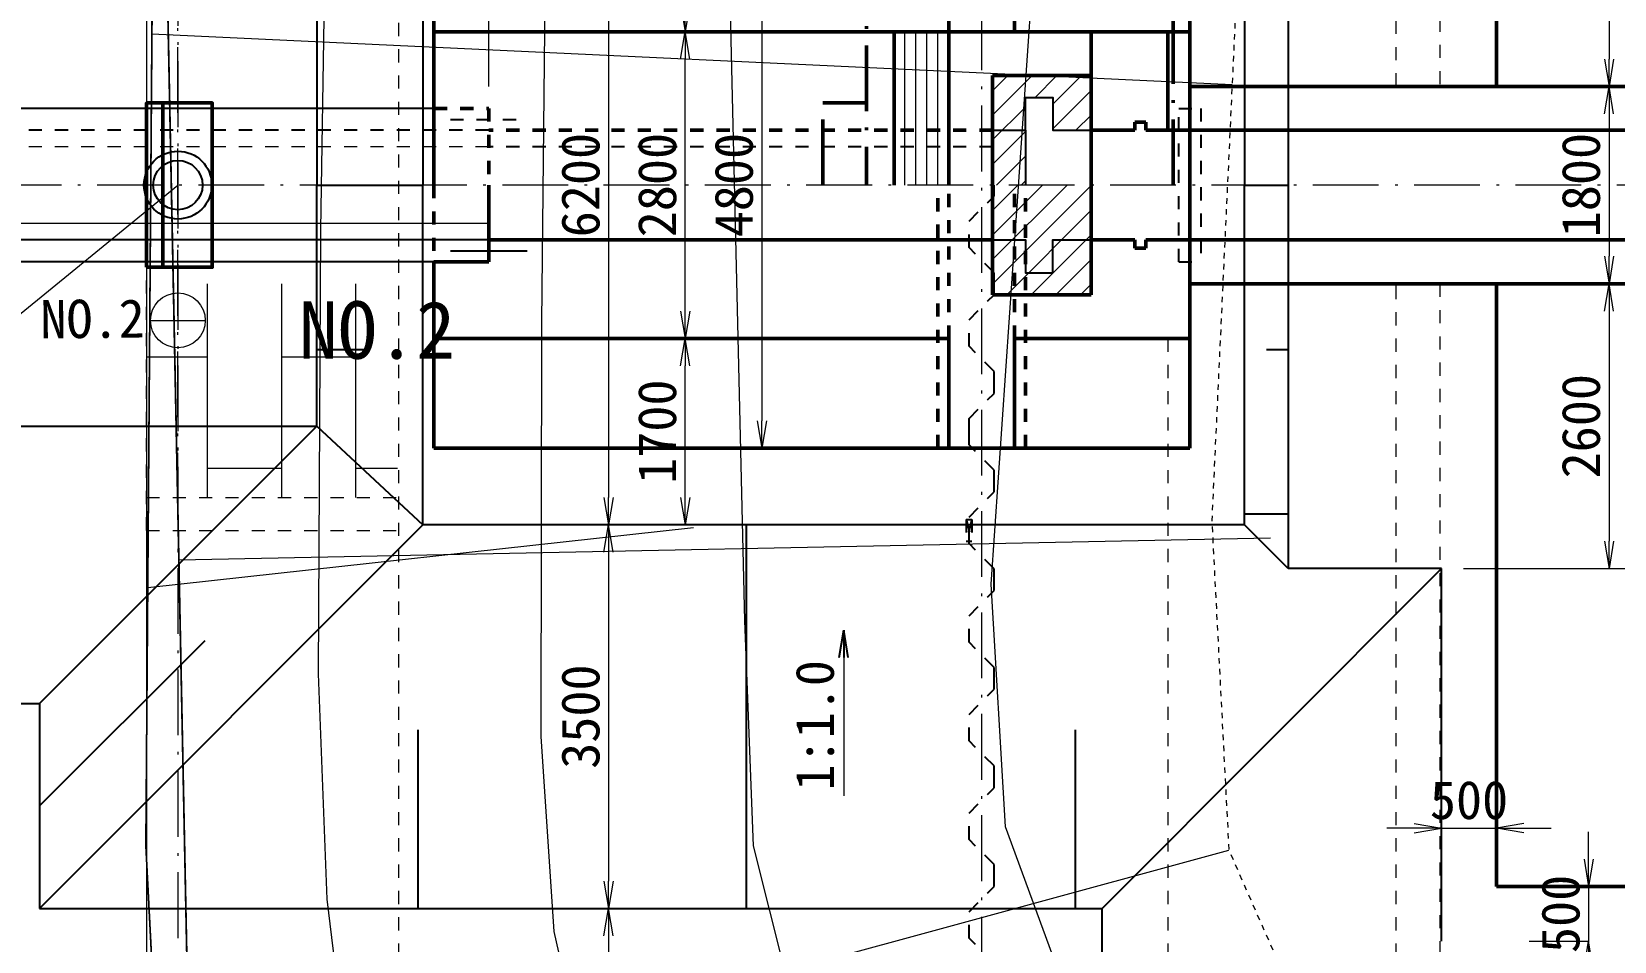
# Model space of a CAD drawing. Header units: millimetres. Extents: x 604133 to 1296463, y 247237 to 595748.
# Drawn here: x 1146418 to 1160868, y 400213 to 408513 of the extents above; entities that cross this region are included whole.
import ezdxf
from ezdxf.enums import TextEntityAlignment as Align

# ---------------------------------------------------------------- set-up
doc = ezdxf.new("R2010")
doc.units = ezdxf.units.MM
doc.header["$LTSCALE"] = 100
doc.header["$PDSIZE"] = 300
for name, pattern in [('561019', [1, 0.5, -0.5]), ('SXF_一点短鎖線', [9.25, 6, -1.5, 0.25, -1.5]), ('SXF_跳び破線', [12, 6, -6]), ('一点短鎖線', [9.25, 6, -1.5, 0.25, -1.5])]:
    doc.linetypes.add(name, pattern=pattern)
doc.layers.get('Defpoints').update_dxf_attribs({"color": 153})
for name, color, linetype, lineweight in [('D-BGD', 7, 'Continuous', 13), ('D-BMK', 2, 'SXF_一点短鎖線', 13), ('D-BMK-HTXT', 7, 'Continuous', 13), ('D-BYP-STR1', 2, 'Continuous', 13), ('D-BYP-STR3', 2, 'Continuous', 13), ('D-BYP-STR4', 6, 'Continuous', 25), ('D-BYP-STR8', 150, 'Continuous', 25), ('D-BYP-TXT', 7, 'Continuous', 13), ('D-STR', 1, 'Continuous', 50), ('D-STR-DIM', 7, 'Continuous', 13), ('D-STR-HTXT', 7, 'Continuous', 13), ('D-STR-STR7', 4, 'Continuous', 25), ('D-STR-STR8', 6, 'Continuous', 25), ('D-STR-TXT', 7, 'Continuous', 13)]:
    doc.layers.add(name, color=color, linetype=linetype, lineweight=lineweight)
doc.styles.add('MS ゴシック', font='MS Gothic.ttf')
doc.styles.add('YOKO_GOTHIC', font='MS Gothic.ttf')
doc.styles.add('ＭＳ ゴシック', font='MS Gothic.ttf')
doc.dimstyles.new('DIM-100-F', dxfattribs={"dimscale": 100, "dimtxt": 3.5, "dimasz": 2.5, "dimexe": 0, "dimexo": 2, "dimgap": 0.8, "dimtad": 1, "dimdec": 0, "dimzin": 0, "dimdsep": 46, "dimtxsty": 'MS ゴシック', "dimblk": 'OPEN', "dimcen": 0.1, "dimclrd": 256, "dimclre": 256, "dimclrt": 256, "dimaunit": 1, "dimadec": 4, "dimazin": 0, "dimtfac": 1, "dimtdec": 0, "dimtmove": 2, "dimatfit": 3, "dimldrblk": 'OPEN', "dimfxl": 1, "dimtolj": 1, "dimtzin": 0, "dimlwd": -1, "dimlwe": -1, "dimarcsym": 2})

# ---------------------------------------------------------------- blocks, each defined once
blk = doc.blocks.new('21311212131313131')
at = {"layer": 'D-BGD', "linetype": 'Continuous'}
for p, q in [((2631301.8617, -1226821.8142), (2630894.0811, -1216862.6524)), ((2636606.854, -1226875.2248), (2633752.1022, -1217183.4579)), ((2626511.0967, -1227168.1898), (2626765.7641, -1217299.0659)), ((2631562.3852, -1227101.3091), (2630908.9543, -1222131.4846))]:
    blk.add_line(p, q, dxfattribs=at)
at = {"layer": 'D-BGD', "linetype": '561019', "flags": 128}
blk.add_lwpolyline([(2494508.8492, -1220362.731), (2502568.1938, -1220258.7543), (2502893.2618, -1220254.3025), (2505968.9706, -1220281.5844), (2533646.6748, -1220529.6704), (2555247.3327, -1219423.2209), (2574682.3776, -1218318.0141), (2575877.9982, -1218262.2975), (2607350.0318, -1216798.0533), (2630746.0107, -1217401.774), (2633752.1022, -1217183.4579), (2635812.956, -1216221.9558), (2646480.1569, -1210237.1016), (2669388.8157, -1210323.2366), (2671678.4637, -1210836.7904), (2674039.248, -1211855.5625), (2682867.6468, -1216539.2122), (2684403.4154, -1216795.1095), (2694508.8492, -1216382.4207)], dxfattribs=at)
at = {"layer": 'D-BGD', "linetype": 'Continuous', "flags": 128}
for points, elevation in [([(2647935.6245, -1211651.7796), (2646422.6477, -1212201.8261), (2639896.5704, -1215778.3885), (2636062.4205, -1218115.3211), (2634983.1068, -1218677.0433), (2633582.0225, -1219226.7818), (2631370.8878, -1219404.8909), (2624463.6251, -1219073.3538), (2618943.2065, -1219103.1535), (2615445.7887, -1219127.7418), (2603273.5427, -1219213.2275), (2599545.5534, -1219240.4168), (2596797.3862, -1219574.8494), (2588989.4326, -1220163.8881), (2580161.2271, -1220894.3864), (2567766.4064, -1222017.4454), (2557719.2279, -1222469.3855), (2541685.6935, -1223169.1697), (2521731.871, -1223556.0237), (2501613.974, -1223830.2565), (2494508.8492, -1224239.0872)], 363999.9803), ([(2648912.0097, -1214262.2991), (2646642.0878, -1214733.1368), (2644069.2242, -1216032.2464), (2636391.0573, -1220634.5878), (2635437.5482, -1221074.7938), (2633801.2626, -1221523.1352), (2631751.5891, -1221643.7093), (2624774.7082, -1221955.8035), (2615167.0334, -1221625.73), (2602103.3073, -1222192.2188), (2591938.0111, -1223376.3837), (2581457.7463, -1223909.3069), (2568931.1809, -1224340.0631), (2548618.9487, -1225242.0942), (2539735.9525, -1225425.0206), (2522610.0062, -1225908.6907), (2499690.3873, -1225996.6817), (2494508.8492, -1226109.1599)], 364999.9803), ([(2494508.8492, -1227699.175), (2512615.0099, -1227518.9752), (2529899.8451, -1227251.1112), (2545192.0398, -1226810.1323), (2590018.9231, -1225157.6586), (2593466.7902, -1225021.5815), (2594916.1597, -1224941.7511), (2597675.9605, -1224619.3873), (2601856.0888, -1224263.9964), (2607977.5078, -1223946.446), (2615644.4648, -1223706.5949), (2629067.253, -1223556.6974), (2632844.792, -1223484.8112), (2634623.6468, -1223329.9846), (2635580.4417, -1223089.9441), (2637728.4484, -1222179.5729), (2641510.7003, -1220118.6196), (2642214.0332, -1219714.7438), (2646999.0761, -1217344.3068)], 365999.9802), ([(2494508.8492, -1229087.89), (2499459.5651, -1228986.0459), (2507043.8392, -1228851.4161), (2512629.4108, -1228802.5618), (2536399.5492, -1228768.623), (2540180.1999, -1228697.3001), (2545956.1208, -1228488.1611), (2609704.4053, -1225883.6475), (2613975.3817, -1225720.4951), (2616249.2245, -1225661.0775), (2628263.3448, -1225591.6313), (2632317.4839, -1225530.9416), (2634371.7096, -1225408.2994), (2635231.9984, -1225284.1535), (2637359.5758, -1224633.9277), (2639911.355, -1223240.0529), (2642700.7661, -1221557.8726), (2645535.3296, -1220045.1952), (2648539.8083, -1218896.8649)], 366999.9802)]:
    blk.add_lwpolyline(points, dxfattribs=dict(at, elevation=elevation))
for points in [[(2646882.9721, -1221723.4766), (2641907.2356, -1224479.7372), (2640534.4395, -1225267.2693), (2639095.3444, -1226092.6092), (2637865.9019, -1226659.9283), (2636920.2729, -1226852.4996), (2633919.1306, -1227070.105), (2614895.3663, -1227321.9859), (2598798.9372, -1227763.8917), (2577698.008, -1228369.8252), (2558266.0011, -1228948.8574), (2543549.0324, -1229517.7702), (2510807.5416, -1229739.8477), (2494508.8492, -1230076.7386)], [(2633919.1306, -1227070.105), (2636920.2729, -1226852.4996), (2637865.9019, -1226659.9283), (2639095.3444, -1226092.6092), (2640534.4395, -1225267.2693), (2641907.2356, -1224479.7372), (2646882.9721, -1221723.4766), (2649373.4809, -1220785.1365), (2650264.0026, -1220618.2593), (2651396.9093, -1220552.1516), (2656686.9467, -1220243.4675), (2662058.7268, -1219974.9723), (2666873.7425, -1220032.1247), (2667643.1984, -1220123.8825), (2668527.3973, -1220439.2002), (2673112.2911, -1222818.0376), (2677261.601, -1225188.7079), (2678491.7102, -1225805.1137), (2679051.1147, -1225841.1634), (2680590.0773, -1225939.2039)], [(2543549.0324, -1229517.7702), (2558266.0011, -1228948.8574), (2577698.008, -1228369.8252), (2598798.9372, -1227763.8917), (2614895.3663, -1227321.9859), (2633919.1306, -1227070.105)]]:
    blk.add_lwpolyline(points, dxfattribs=at)
at = {"layer": 'D-BGD', "linetype": 'Continuous'}
for points in [[(2658108.5483, -1220212.278, 368399.9801), (2649810.6115, -1220355.2356, 368349.9801), (2649396.2976, -1220424.8347, 368369.9801), (2649116.0549, -1220499.4271, 368379.9801), (2648653.7219, -1220656.7426, 368419.9801), (2639079.8998, -1225858.4267, 368259.9801), (2638011.3675, -1226310.9072, 368279.9801), (2636864.0818, -1226594.8709, 368299.9801), (2622041.867, -1227201.9312, 368509.9801), (2603420.9703, -1227667.5166, 368489.9801), (2583046.0721, -1228005.1242, 368469.9801), (2559313.1878, -1228624.9163, 368279.9801), (2520094.582, -1229522.7416, 368369.9801), (2506538.0364, -1229671.2376, 368369.9801), (2494508.8492, -1229953.4497, 368366.4635)], [(2559313.1878, -1228624.9163, 368279.9801), (2583046.0721, -1228005.1242, 368469.9801), (2603420.9703, -1227667.5166, 368489.9801), (2622041.867, -1227201.9312, 368509.9801), (2636864.0818, -1226594.8709, 368299.9801)]]:
    blk.add_polyline3d(points, dxfattribs=at)
at = {"layer": 'D-BMK', "linetype": 'SXF_一点短鎖線', "flags": 128}
blk.add_lwpolyline([(2494508.8492, -1229680.1181), (2694508.8492, -1225515.3877)], dxfattribs=at)
at = {"layer": 'D-BMK-HTXT', "color": 7, "linetype": 'Continuous', "lineweight": 13}
blk.add_line((2629123.6408, -1227127.0007, 65818.5963), (2629113.2312, -1226627.1091, -65818.5963), dxfattribs=at)
blk.add_circle((2629118.436, -1226877.0549, 0), 250, dxfattribs=at)
at = {"layer": 'Defpoints', "color": 7, "style": 'ＭＳ ゴシック'}
blk.add_text('NO.2', height=525, rotation=91.19293497, dxfattribs=at).set_placement((2629446.2723, -1225766.245, -329092.9815))
blk = doc.blocks.new('_Open')
at = {"color": 0, "linetype": 'ByBlock', "lineweight": -2}
for p, q in [((-1, 0.167), (0, 0)), ((-1, -0.167), (0, 0)), ((0, 0), (-1, 0))]:
    blk.add_line(p, q, dxfattribs=at)
blk = doc.blocks.new('*D194')
at = {"layer": 'D-STR-DIM', "ltscale": 1500, "transparency": 16777216}
for p, q in [((1138491, 402383), (1137428, 402383)), ((1137428, 402133), (1137428, 400763)), ((1146291, 400513), (1137428, 400513))]:
    blk.add_line(p, q, dxfattribs=at)
at = {"layer": 'Defpoints', "color": 0, "ltscale": 1500, "transparency": 16777216}
for p in [(1138691, 402383), (1137428, 400513), (1146491, 400513)]:
    blk.add_point(p, dxfattribs=at)
at = {"layer": 'D-STR-DIM', "ltscale": 1500, "transparency": 16777216, "xscale": 250, "yscale": 250, "zscale": 250}
for p, rotation in [((1137428, 402383), 90), ((1137428, 400513), 270)]:
    blk.add_blockref('_Open', p, dxfattribs=dict(at, rotation=rotation))
at = {"layer": 'D-STR-DIM', "ltscale": 1500, "transparency": 16777216, "insert": (1137173, 401448), "char_height": 350, "attachment_point": 5, "rotation": 90, "style": 'MS ゴシック'}
blk.add_mtext('\\A1;1870', dxfattribs=at)
blk = doc.blocks.new('*D195')
at = {"layer": 'D-STR-DIM', "ltscale": 1500, "transparency": 16777216}
for p, q in [((1146291, 400513), (1137428, 400513)), ((1137428, 400263), (1137428, 395763)), ((1138583, 395513), (1137428, 395513))]:
    blk.add_line(p, q, dxfattribs=at)
at = {"layer": 'Defpoints', "color": 0, "ltscale": 1500, "transparency": 16777216}
for p in [(1146491, 400513), (1137428, 395513), (1138783, 395513)]:
    blk.add_point(p, dxfattribs=at)
at = {"layer": 'D-STR-DIM', "ltscale": 1500, "transparency": 16777216, "xscale": 250, "yscale": 250, "zscale": 250}
for p, rotation in [((1137428, 400513), 90), ((1137428, 395513), 270)]:
    blk.add_blockref('_Open', p, dxfattribs=dict(at, rotation=rotation))
at = {"layer": 'D-STR-DIM', "ltscale": 1500, "transparency": 16777216, "insert": (1137173, 398013), "char_height": 350, "attachment_point": 5, "rotation": 90, "style": 'MS ゴシック'}
blk.add_mtext('\\A1;5000', dxfattribs=at)
blk = doc.blocks.new('*D180')
at = {"layer": 'D-STR-DIM', "transparency": 16777216}
for p, q in [((1153617, 410213), (1151685, 410213)), ((1151685, 409963), (1151685, 404263)), ((1153617, 404013), (1151685, 404013))]:
    blk.add_line(p, q, dxfattribs=at)
at = {"layer": 'Defpoints', "color": 0, "transparency": 16777216}
for p in [(1153817, 410213, 354000), (1151685, 404013), (1153817, 404013, 354000)]:
    blk.add_point(p, dxfattribs=at)
at = {"layer": 'D-STR-DIM', "transparency": 16777216, "xscale": 250, "yscale": 250, "zscale": 250}
for p, rotation in [((1151685, 410213), 90), ((1151685, 404013), 270)]:
    blk.add_blockref('_Open', p, dxfattribs=dict(at, rotation=rotation))
at = {"layer": 'D-STR-DIM', "transparency": 16777216, "insert": (1151430, 407113), "char_height": 350, "attachment_point": 5, "rotation": 90, "style": 'MS ゴシック'}
blk.add_mtext('\\A1;6200', dxfattribs=at)
blk = doc.blocks.new('*D181')
at = {"layer": 'D-STR-DIM', "transparency": 16777216}
for p, q in [((1153617, 404013), (1151685, 404013)), ((1151685, 403763), (1151685, 400763)), ((1153617, 400513), (1151685, 400513))]:
    blk.add_line(p, q, dxfattribs=at)
at = {"layer": 'Defpoints', "color": 0, "transparency": 16777216}
for p in [(1153817, 404013, 354000), (1151685, 400513), (1153817, 400513, 354000)]:
    blk.add_point(p, dxfattribs=at)
at = {"layer": 'D-STR-DIM', "transparency": 16777216, "xscale": 250, "yscale": 250, "zscale": 250}
for p, rotation in [((1151685, 404013), 90), ((1151685, 400513), 270)]:
    blk.add_blockref('_Open', p, dxfattribs=dict(at, rotation=rotation))
at = {"layer": 'D-STR-DIM', "transparency": 16777216, "insert": (1151430, 402263), "char_height": 350, "attachment_point": 5, "rotation": 90, "style": 'MS ゴシック'}
blk.add_mtext('\\A1;3500', dxfattribs=at)
blk = doc.blocks.new('*D182')
at = {"layer": 'D-STR-DIM', "transparency": 16777216}
for p, q in [((1153617, 400513), (1151685, 400513)), ((1151685, 400263), (1151685, 395763)), ((1148734, 395513), (1151685, 395513))]:
    blk.add_line(p, q, dxfattribs=at)
at = {"layer": 'Defpoints', "color": 0, "transparency": 16777216}
for p in [(1153817, 400513, 354000), (1148534, 395513, 354000), (1151685, 395513)]:
    blk.add_point(p, dxfattribs=at)
at = {"layer": 'D-STR-DIM', "transparency": 16777216, "xscale": 250, "yscale": 250, "zscale": 250}
for p, rotation in [((1151685, 400513), 90), ((1151685, 395513), 270)]:
    blk.add_blockref('_Open', p, dxfattribs=dict(at, rotation=rotation))
at = {"layer": 'D-STR-DIM', "transparency": 16777216, "insert": (1151430, 398013), "char_height": 350, "attachment_point": 5, "rotation": 90, "style": 'MS ゴシック'}
blk.add_mtext('\\A1;5000', dxfattribs=at)
blk = doc.blocks.new('*D183')
at = {"layer": 'D-STR-DIM', "transparency": 16777216}
for p, q in [((1153617, 405713), (1152385, 405713)), ((1152385, 404263), (1152385, 405463)), ((1153617, 404013), (1152385, 404013))]:
    blk.add_line(p, q, dxfattribs=at)
at = {"layer": 'Defpoints', "color": 0, "transparency": 16777216}
for p in [(1152385, 405713), (1153817, 405713, 354000), (1153817, 404013, 354000)]:
    blk.add_point(p, dxfattribs=at)
at = {"layer": 'D-STR-DIM', "transparency": 16777216, "xscale": 250, "yscale": 250, "zscale": 250}
for p, rotation in [((1152385, 405713), 90), ((1152385, 404013), 270)]:
    blk.add_blockref('_Open', p, dxfattribs=dict(at, rotation=rotation))
at = {"layer": 'D-STR-DIM', "transparency": 16777216, "insert": (1152130, 404863), "char_height": 350, "attachment_point": 5, "rotation": 90, "style": 'MS ゴシック'}
blk.add_mtext('\\A1;1700', dxfattribs=at)
blk = doc.blocks.new('*D184')
at = {"layer": 'D-STR-DIM', "transparency": 16777216}
for p, q in [((1153617, 408513), (1152385, 408513)), ((1152385, 405963), (1152385, 408263)), ((1153617, 405713), (1152385, 405713))]:
    blk.add_line(p, q, dxfattribs=at)
at = {"layer": 'Defpoints', "color": 0, "transparency": 16777216}
for p in [(1152385, 408513), (1153817, 408513, 354000), (1153817, 405713, 354000)]:
    blk.add_point(p, dxfattribs=at)
at = {"layer": 'D-STR-DIM', "transparency": 16777216, "xscale": 250, "yscale": 250, "zscale": 250}
for p, rotation in [((1152385, 408513), 90), ((1152385, 405713), 270)]:
    blk.add_blockref('_Open', p, dxfattribs=dict(at, rotation=rotation))
at = {"layer": 'D-STR-DIM', "transparency": 16777216, "insert": (1152130, 407113), "char_height": 350, "attachment_point": 5, "rotation": 90, "style": 'MS ゴシック'}
blk.add_mtext('\\A1;2800', dxfattribs=at)
blk = doc.blocks.new('*D185')
at = {"layer": 'D-STR-DIM', "transparency": 16777216}
for p, q in [((1153617, 410213), (1152385, 410213)), ((1152385, 408763), (1152385, 409963)), ((1153617, 408513), (1152385, 408513))]:
    blk.add_line(p, q, dxfattribs=at)
at = {"layer": 'Defpoints', "color": 0, "transparency": 16777216}
for p in [(1152385, 410213), (1153817, 410213, 354000), (1153817, 408513, 354000)]:
    blk.add_point(p, dxfattribs=at)
at = {"layer": 'D-STR-DIM', "transparency": 16777216, "xscale": 250, "yscale": 250, "zscale": 250}
for p, rotation in [((1152385, 410213), 90), ((1152385, 408513), 270)]:
    blk.add_blockref('_Open', p, dxfattribs=dict(at, rotation=rotation))
at = {"layer": 'D-STR-DIM', "transparency": 16777216, "insert": (1152130, 409363), "char_height": 350, "attachment_point": 5, "rotation": 90, "style": 'MS ゴシック'}
blk.add_mtext('\\A1;1700', dxfattribs=at)
blk = doc.blocks.new('*D205')
at = {"layer": 'D-STR-DIM', "transparency": 16777216}
for p, q in [((1153617, 409513), (1153085, 409513)), ((1153085, 409263), (1153085, 404963)), ((1153617, 404713), (1153085, 404713))]:
    blk.add_line(p, q, dxfattribs=at)
at = {"layer": 'Defpoints', "color": 0, "transparency": 16777216}
for p in [(1153817, 409513, 354000), (1153085, 404713), (1153817, 404713, 354000)]:
    blk.add_point(p, dxfattribs=at)
at = {"layer": 'D-STR-DIM', "transparency": 16777216, "xscale": 250, "yscale": 250, "zscale": 250}
for p, rotation in [((1153085, 409513), 90), ((1153085, 404713), 270)]:
    blk.add_blockref('_Open', p, dxfattribs=dict(at, rotation=rotation))
at = {"layer": 'D-STR-DIM', "transparency": 16777216, "insert": (1152830, 407113), "char_height": 350, "attachment_point": 5, "rotation": 90, "style": 'MS ゴシック'}
blk.add_mtext('\\A1;4800', dxfattribs=at)
blk = doc.blocks.new('*D206')
at = {"layer": 'D-STR-DIM', "transparency": 16777216}
for p, q in [((1159491, 410612), (1160819, 410612)), ((1160819, 410362), (1160819, 408263)), ((1159991, 408013), (1160819, 408013))]:
    blk.add_line(p, q, dxfattribs=at)
at = {"layer": 'Defpoints', "color": 0, "transparency": 16777216}
for p in [(1159291, 410612, 354000), (1159791, 408013, 354000), (1160819, 408013)]:
    blk.add_point(p, dxfattribs=at)
at = {"layer": 'D-STR-DIM', "transparency": 16777216, "xscale": 250, "yscale": 250, "zscale": 250}
for p, rotation in [((1160819, 410612), 90), ((1160819, 408013), 270)]:
    blk.add_blockref('_Open', p, dxfattribs=dict(at, rotation=rotation))
at = {"layer": 'D-STR-DIM', "transparency": 16777216, "insert": (1160564, 409313), "char_height": 350, "attachment_point": 5, "rotation": 90, "style": 'MS ゴシック'}
blk.add_mtext('\\A1;2600', dxfattribs=at)
blk = doc.blocks.new('*D207')
at = {"layer": 'D-STR-DIM', "transparency": 16777216}
for p, q in [((1159991, 408013), (1160819, 408013)), ((1160819, 407763), (1160819, 406463)), ((1159991, 406213), (1160819, 406213))]:
    blk.add_line(p, q, dxfattribs=at)
at = {"layer": 'Defpoints', "color": 0, "transparency": 16777216}
for p in [(1159791, 408013, 354000), (1159791, 406213, 354000), (1160819, 406213)]:
    blk.add_point(p, dxfattribs=at)
at = {"layer": 'D-STR-DIM', "transparency": 16777216, "xscale": 250, "yscale": 250, "zscale": 250}
for p, rotation in [((1160819, 408013), 90), ((1160819, 406213), 270)]:
    blk.add_blockref('_Open', p, dxfattribs=dict(at, rotation=rotation))
at = {"layer": 'D-STR-DIM', "transparency": 16777216, "insert": (1160564, 407113), "char_height": 350, "attachment_point": 5, "rotation": 90, "style": 'MS ゴシック'}
blk.add_mtext('\\A1;1800', dxfattribs=at)
blk = doc.blocks.new('*D208')
at = {"layer": 'D-STR-DIM', "transparency": 16777216}
for p, q in [((1159991, 406213), (1160819, 406213)), ((1160819, 405963), (1160819, 403863)), ((1159491, 403613), (1160819, 403613))]:
    blk.add_line(p, q, dxfattribs=at)
at = {"layer": 'Defpoints', "color": 0, "transparency": 16777216}
for p in [(1159791, 406213, 354000), (1159291, 403613, 354000), (1160819, 403613)]:
    blk.add_point(p, dxfattribs=at)
at = {"layer": 'D-STR-DIM', "transparency": 16777216, "xscale": 250, "yscale": 250, "zscale": 250}
for p, rotation in [((1160819, 406213), 90), ((1160819, 403613), 270)]:
    blk.add_blockref('_Open', p, dxfattribs=dict(at, rotation=rotation))
at = {"layer": 'D-STR-DIM', "transparency": 16777216, "insert": (1160564, 404913), "char_height": 350, "attachment_point": 5, "rotation": 90, "style": 'MS ゴシック'}
blk.add_mtext('\\A1;2600', dxfattribs=at)
blk = doc.blocks.new('*D209')
at = {"layer": 'D-STR-DIM', "transparency": 16777216}
for p, q in [((1159491, 410612), (1161519, 410612)), ((1161519, 403863), (1161519, 410362)), ((1159491, 403613), (1161519, 403613))]:
    blk.add_line(p, q, dxfattribs=at)
at = {"layer": 'Defpoints', "color": 0, "transparency": 16777216}
for p in [(1159291, 410612, 354000), (1161519, 410612), (1159291, 403613, 354000)]:
    blk.add_point(p, dxfattribs=at)
at = {"layer": 'D-STR-DIM', "transparency": 16777216, "xscale": 250, "yscale": 250, "zscale": 250}
for p, rotation in [((1161519, 410612), 90), ((1161519, 403613), 270)]:
    blk.add_blockref('_Open', p, dxfattribs=dict(at, rotation=rotation))
at = {"layer": 'D-STR-DIM', "transparency": 16777216, "insert": (1161264, 407113), "char_height": 350, "attachment_point": 5, "rotation": 90, "style": 'MS ゴシック'}
blk.add_mtext('\\A1;7000', dxfattribs=at)
blk = doc.blocks.new('*D151')
at = {"layer": 'D-STR-DIM', "ltscale": 1500, "transparency": 16777216}
for p, q in [((1159041, 401245), (1158791, 401245)), ((1159291, 400413), (1159291, 401245)), ((1159291, 401245), (1159791, 401245)), ((1159791, 400913), (1159791, 401245)), ((1160041, 401245), (1160291, 401245))]:
    blk.add_line(p, q, dxfattribs=at)
at = {"layer": 'Defpoints', "color": 0, "ltscale": 1500, "transparency": 16777216}
for p in [(1159791, 401245), (1159791, 400713, 354000), (1159291, 400213, 354000)]:
    blk.add_point(p, dxfattribs=at)
at = {"layer": 'D-STR-DIM', "ltscale": 1500, "transparency": 16777216, "xscale": 250, "yscale": 250, "zscale": 250}
blk.add_blockref('_Open', (1159291, 401245), dxfattribs=at)
at = {"layer": 'D-STR-DIM', "ltscale": 1500, "transparency": 16777216, "xscale": 250, "yscale": 250, "zscale": 250, "rotation": 180}
blk.add_blockref('_Open', (1159791, 401245), dxfattribs=at)
at = {"layer": 'D-STR-DIM', "ltscale": 1500, "transparency": 16777216, "insert": (1159541, 401500), "char_height": 350, "attachment_point": 5, "style": 'MS ゴシック'}
blk.add_mtext('\\A1;500', dxfattribs=at)
blk = doc.blocks.new('*D152')
at = {"layer": 'D-STR-DIM', "ltscale": 1500, "transparency": 16777216}
for p, q in [((1160633, 400963), (1160633, 401213)), ((1160091, 400713), (1160633, 400713)), ((1160633, 400713), (1160633, 400213)), ((1160091, 400213), (1160633, 400213)), ((1160633, 399963), (1160633, 399713))]:
    blk.add_line(p, q, dxfattribs=at)
at = {"layer": 'Defpoints', "color": 0, "ltscale": 1500, "transparency": 16777216}
for p in [(1159891, 400713, 354000), (1159891, 400213, 354000), (1160633, 400213)]:
    blk.add_point(p, dxfattribs=at)
at = {"layer": 'D-STR-DIM', "ltscale": 1500, "transparency": 16777216, "xscale": 250, "yscale": 250, "zscale": 250}
for p, rotation in [((1160633, 400713), 270), ((1160633, 400213), 90)]:
    blk.add_blockref('_Open', p, dxfattribs=dict(at, rotation=rotation))
at = {"layer": 'D-STR-DIM', "ltscale": 1500, "transparency": 16777216, "insert": (1160378, 400463), "char_height": 350, "attachment_point": 5, "rotation": 90, "style": 'MS ゴシック'}
blk.add_mtext('\\A1;500', dxfattribs=at)
blk = doc.blocks.new('*D159')
at = {"layer": 'D-STR-DIM', "transparency": 16777216}
for p, q in [((1127491, 408013), (1127491, 427899)), ((1127741, 427899), (1150341, 427899)), ((1150591, 408013), (1150591, 427899))]:
    blk.add_line(p, q, dxfattribs=at)
at = {"layer": 'Defpoints', "color": 0, "transparency": 16777216}
for p in [(1150591, 427899), (1127491, 407813), (1150591, 407813)]:
    blk.add_point(p, dxfattribs=at)
at = {"layer": 'D-STR-DIM', "transparency": 16777216, "xscale": 250, "yscale": 250, "zscale": 250, "rotation": 180}
blk.add_blockref('_Open', (1127491, 427899), dxfattribs=at)
at = {"layer": 'D-STR-DIM', "transparency": 16777216, "xscale": 250, "yscale": 250, "zscale": 250}
blk.add_blockref('_Open', (1150591, 427899), dxfattribs=at)
at = {"layer": 'D-STR-DIM', "transparency": 16777216, "insert": (1139041, 428179), "char_height": 350, "attachment_point": 5, "style": 'MS ゴシック'}
blk.add_mtext('\\A1;PC函渠 23100', dxfattribs=at)
blk = doc.blocks.new('*D160')
at = {"layer": 'D-STR-DIM', "ltscale": 1500, "transparency": 16777216}
for p, q in [((1150591, 408013), (1150591, 427899)), ((1150841, 427899), (1156741, 427899)), ((1156991, 409713), (1156991, 427899))]:
    blk.add_line(p, q, dxfattribs=at)
at = {"layer": 'Defpoints', "color": 0, "ltscale": 1500, "transparency": 16777216}
for p in [(1156991, 427899), (1156991, 409513), (1150591, 407813)]:
    blk.add_point(p, dxfattribs=at)
at = {"layer": 'D-STR-DIM', "ltscale": 1500, "transparency": 16777216, "xscale": 250, "yscale": 250, "zscale": 250, "rotation": 180}
blk.add_blockref('_Open', (1150591, 427899), dxfattribs=at)
at = {"layer": 'D-STR-DIM', "ltscale": 1500, "transparency": 16777216, "xscale": 250, "yscale": 250, "zscale": 250}
blk.add_blockref('_Open', (1156991, 427899), dxfattribs=at)
at = {"layer": 'D-STR-DIM', "ltscale": 1500, "transparency": 16777216, "insert": (1153791, 428154), "char_height": 350, "attachment_point": 5, "style": 'MS ゴシック'}
blk.add_mtext('\\A1;6400', dxfattribs=at)

msp = doc.modelspace()

# ---------------------------------------------------------------- hatches: boundary and pattern name
at = {"layer": 'D-BYP-STR1'}
h = msp.add_hatch(dxfattribs=at)
h.set_pattern_fill('ANSI31', color=256, scale=50)
h.set_pattern_definition([(45, (457539.73, 1433858.68), (-112.253202, 112.253202), [])])
h.paths.add_polyline_path([(1155491.1, 407112.7), (1155191.1, 407112.7), (1155191.1, 408112.7), (1156091.1, 408112.7), (1156091.1, 407612.7), (1155741.1, 407612.7), (1155741.1, 407912.7), (1155491.1, 407912.7)])
h = msp.add_hatch(dxfattribs=at)
h.set_pattern_fill('ANSI31', color=256, scale=50)
h.set_pattern_definition([(45, (1077805.81, 601822.51), (-112.2532, 112.2532), [])])
h.paths.add_polyline_path([(1156091.1, 406112.7), (1156091.1, 407112.7), (1155191.1, 407112.7), (1155191.1, 406112.7)])
at = {"layer": 'D-BYP-STR3', "linetype": 'SXF_跳び破線', "ltscale": 0.2}
h = msp.add_hatch(dxfattribs=at)
h.set_pattern_fill('AR-BRSTD', color=256, scale=10, angle=90)
h.set_pattern_definition([(90, (253153.94, 327309.5), (-677.418, 4e-14), []), (180, (253153.9, 327309.5), (-677.418, -1016), [677.418, -677.418])])
edge = h.paths.add_edge_path()
edge.add_line((1147466.7, 412812.7), (1149769.2, 412812.7))
edge.add_arc((1151443, 412312.7), 1746.9, 163.36791, 196.63209)
edge.add_line((1149769.2, 411812.7), (1147466.7, 411812.7))
edge.add_line((1147466.7, 411812.7), (1147466.7, 412812.7))
edge = h.paths.add_edge_path()
edge.add_line((1147466.7, 406212.7), (1149769.2, 406212.7))
edge.add_arc((1171841.9, 405237.7), 22094.2, 177.47077, 182.52923)
edge.add_line((1149769.2, 404262.7), (1147484.2, 404262.7))
edge.add_line((1147484.2, 404262.7), (1147466.7, 406212.7))

# ---------------------------------------------------------------- linework, layer by layer
for radius in [309.4, 225]:
    msp.add_circle((1147753.1, 407112.7, 354000), radius)
at = {"layer": 'D-BGD', "color": 6, "ltscale": 1500, "elevation": 354000, "flags": 128}
msp.add_lwpolyline([(1146885.9, 475035), (1144522.1, 453402.6, 0.0263436), (1144466.7, 452351), (1144466.7, 446834.7, 0.0353635), (1144566.5, 445425.5), (1147366.9, 425752.1, -0.0353635), (1147466.7, 424342.9), (1147466.7, 338981)], format="xyb", dxfattribs=at)
at = {"layer": 'D-BMK', "linetype": 'SXF_一点短鎖線'}
for p, q in [((1147753.1, 404070.7, 354000), (1147753.1, 414297.3, 354000)), ((1155091.1, 414312.7, 354000), (1155091.1, 399912.7, 354000)), ((1193865.3, 407112.7, 354000), (1113068.4, 407112.7, 354000))]:
    msp.add_line(p, q, dxfattribs=at)
at = {"layer": 'D-BYP-STR1', "lineweight": 13, "ltscale": 100}
for p, q in [((1154391.1, 407112.7, 354000), (1154391.1, 408512.7, 354000)), ((1154491.1, 407112.7, 354000), (1154491.1, 408512.7, 354000)), ((1154591.1, 407112.7, 354000), (1154591.1, 408512.7, 354000)), ((1154691.1, 407112.7, 354000), (1154691.1, 408512.7, 354000))]:
    msp.add_line(p, q, dxfattribs=at)
at = {"layer": 'D-BYP-STR1', "linetype": 'SXF_跳び破線', "ltscale": 0.2}
msp.add_line((1150590.8, 407462.7, 354000), (1127491.1, 407462.7, 354000), dxfattribs=at)
at = {"layer": 'D-BYP-STR1'}
msp.add_line((1150590.8, 406762.7, 354000), (1127491.1, 406762.7, 354000), dxfattribs=at)
at = {"layer": 'D-BYP-STR3', "linetype": 'SXF_跳び破線', "ltscale": 0.2}
for p, q in [((1149769.2, 390712.7, 354000), (1149769.2, 423512.7, 354000)), ((1158875.3, 408012.7, 354000), (1158875.3, 423512.7, 354000)), ((1159275.3, 423512.7, 354000), (1159275.3, 408012.7, 354000)), ((1147466.7, 409412.7, 354000), (1147466.7, 407862.7, 354000)), ((1147466.7, 407862.7, 354000), (1147466.7, 406362.7, 354000)), ((1147466.7, 403962.7, 354000), (1147466.7, 406362.7, 354000)), ((1158875.3, 390712.7, 354000), (1158875.3, 406212.7, 354000)), ((1159275.3, 406212.7, 354000), (1159275.3, 390712.7, 354000)), ((1156791.1, 405712.7, 354000), (1156791.1, 390712.7, 354000)), ((1147466.7, 404262.7, 354000), (1149769.2, 404262.7, 354000)), ((1147466.7, 403962.7, 354000), (1149769.2, 403962.7, 354000))]:
    msp.add_line(p, q, dxfattribs=at)
at = {"layer": 'D-BYP-STR4', "linetype": 'SXF_跳び破線', "ltscale": 0.2}
for p, q in [((1156891.1, 406412.7, 354000), (1156891.1, 407812.7, 354000)), ((1156891.1, 407812.7, 354000), (1157091.1, 407812.7, 354000)), ((1157091.1, 407812.7, 354000), (1157091.1, 406412.7, 354000)), ((1155191.1, 407462.7, 354000), (1150590.8, 407462.7, 354000)), ((1156891.1, 406412.7, 354000), (1157091.1, 406412.7, 354000))]:
    msp.add_line(p, q, dxfattribs=at)
at = {"layer": 'D-BYP-STR4', "color": 6, "ltscale": 1500}
msp.add_line((1155491.1, 407612.7, 354000), (1155491.1, 407112.7, 354000), dxfattribs=at)
at = {"layer": 'D-BYP-STR4', "color": 6, "ltscale": 1500, "elevation": 354000}
for points in [[(1155191.1, 407612.7), (1155491.1, 407612.7), (1155491.1, 407912.7), (1155741.1, 407912.7), (1155741.1, 407612.7), (1156091.1, 407612.7)], [(1155191.1, 406612.7), (1155491.1, 406612.7), (1155491.1, 406312.7), (1155741.1, 406312.7), (1155741.1, 406612.7), (1156091.1, 406612.7)]]:
    msp.add_lwpolyline(points, dxfattribs=at)
at = {"layer": 'D-BYP-STR4', "linetype": 'SXF_跳び破線', "ltscale": 0.2}
for points in [[(1155206.1, 406212.7), (1155206.1, 406312.7), (1154976.1, 406542.7), (1154976.1, 406782.7), (1155206.1, 407012.7), (1155206.1, 407112.7)], [(1155206.1, 405312.7), (1155206.1, 405412.7), (1154976.1, 405642.7), (1154976.1, 405882.7), (1155206.1, 406112.7), (1155206.1, 406212.7)], [(1154976.1, 404862.7), (1154976.1, 404982.7), (1155206.1, 405212.7), (1155206.1, 405312.7)], [(1155206.1, 404412.7), (1155206.1, 404512.7), (1154976.1, 404742.7), (1154976.1, 404862.7)], [(1155206.1, 403512.7), (1155206.1, 403612.7), (1154976.1, 403842.7), (1154976.1, 404082.7), (1155206.1, 404312.7), (1155206.1, 404412.7)], [(1154951.1, 404062.7), (1154951.1, 403862.7)], [(1154951.1, 404062.7), (1155001.1, 404062.7)], [(1155001.1, 404062.7), (1154951.1, 403862.7)], [(1154951.1, 404062.7), (1155001.1, 403862.7)], [(1155001.1, 404062.7), (1155001.1, 403862.7)], [(1154951.1, 403862.7), (1155001.1, 403862.7)], [(1155206.1, 402612.7), (1155206.1, 402712.7), (1154976.1, 402942.7), (1154976.1, 403182.7), (1155206.1, 403412.7), (1155206.1, 403512.7)], [(1155206.1, 401712.7), (1155206.1, 401812.7), (1154976.1, 402042.7), (1154976.1, 402282.7), (1155206.1, 402512.7), (1155206.1, 402612.7)], [(1155206.1, 400812.7), (1155206.1, 400912.7), (1154976.1, 401142.7), (1154976.1, 401382.7), (1155206.1, 401612.7), (1155206.1, 401712.7)], [(1155206.1, 399912.7), (1155206.1, 400012.7), (1154976.1, 400242.7), (1154976.1, 400482.7), (1155206.1, 400712.7), (1155206.1, 400812.7)]]:
    msp.add_lwpolyline(points, dxfattribs=at)
at = {"layer": 'D-BYP-STR8'}
for p, q in [((1150090.8, 407812.7, 354000), (1127991.1, 407812.7, 354000)), ((1150590.8, 407112.7, 354000), (1150590.8, 406412.7, 354000)), ((1150590.8, 406612.7, 354000), (1127491.1, 406612.7, 354000)), ((1150090.8, 406412.7, 354000), (1127991.1, 406412.7, 354000)), ((1150590.8, 406412.7, 354000), (1150090.8, 406412.7, 354000))]:
    msp.add_line(p, q, dxfattribs=at)
at = {"layer": 'D-BYP-STR8', "linetype": 'SXF_跳び破線', "ltscale": 0.2}
for p, q in [((1150090.8, 407812.7, 354000), (1150590.8, 407812.7, 354000)), ((1150590.8, 407812.7, 354000), (1150590.8, 407112.7, 354000)), ((1150590.8, 407612.7, 354000), (1127491.1, 407612.7, 354000))]:
    msp.add_line(p, q, dxfattribs=at)
at = {"layer": 'D-BYP-STR8', "color": 2, "linetype": 'SXF_跳び破線', "ltscale": 0.2}
msp.add_line((1150240.8, 407712.7, 354000), (1150940.8, 407712.7, 354000), dxfattribs=at)
at = {"layer": 'D-BYP-STR8', "color": 2}
msp.add_line((1150240.8, 406512.7, 354000), (1150940.8, 406512.7, 354000), dxfattribs=at)
at = {"layer": 'D-BYP-TXT'}
msp.add_line((1147503, 405878.7, -15050), (1148003, 405878.7, -15050), dxfattribs=at)
msp.add_circle((1147753, 405878.7, -15050), 250, dxfattribs=at)
at = {"layer": 'D-STR'}
for p, q in [((1159791.1, 408012.7, 354000), (1159791.1, 413512.7, 354000)), ((1150090.8, 407112.7, 354000), (1150090.8, 409512.7, 354000)), ((1154791.1, 407112.7, 354000), (1154791.1, 409512.7, 354000)), ((1155391.1, 408512.7, 354000), (1155391.1, 409512.7, 354000)), ((1156991.1, 408512.7, 354000), (1156991.1, 409512.7, 354000)), ((1154791.1, 408512.7, 354000), (1150090.8, 408512.7, 354000)), ((1154291.1, 407112.7, 354000), (1154291.1, 408512.7, 354000)), ((1156991.1, 408512.7, 354000), (1154791.1, 408512.7, 354000)), ((1156091.1, 408512.7, 354000), (1156091.1, 406112.7, 354000)), ((1156791.1, 408512.7, 354000), (1156791.1, 407612.7, 354000)), ((1156991.1, 405712.7, 354000), (1156991.1, 408512.7, 354000)), ((1156091.1, 408112.7, 354000), (1155191.1, 408112.7, 354000)), ((1155191.1, 408112.7, 354000), (1155191.1, 406112.7, 354000)), ((1156991.1, 408012.7, 354000), (1162391.1, 408012.7, 354000)), ((1147616.7, 407862.7, 354000), (1147616.7, 406362.7, 354000)), ((1156591.1, 407687.7, 354000), (1156491.1, 407687.7, 354000)), ((1156491.1, 407687.7, 354000), (1156491.1, 407612.7, 354000)), ((1156591.1, 407612.7, 354000), (1156591.1, 407687.7, 354000)), ((1156491.1, 407612.7, 354000), (1156091.1, 407612.7, 354000)), ((1156991.1, 407612.7, 354000), (1156591.1, 407612.7, 354000)), ((1156591.1, 407612.7, 354000), (1162791.1, 407612.7, 354000)), ((1150590.8, 407112.7, 354000), (1150590.8, 406412.7, 354000)), ((1150590.8, 406612.7, 354000), (1154791.1, 406612.7, 354000)), ((1155191.1, 406612.7, 354000), (1154791.1, 406612.7, 354000)), ((1156491.1, 406612.7, 354000), (1156091.1, 406612.7, 354000)), ((1156491.1, 406537.7, 354000), (1156491.1, 406612.7, 354000)), ((1156591.1, 406537.7, 354000), (1156491.1, 406537.7, 354000)), ((1156991.1, 406612.7, 354000), (1156591.1, 406612.7, 354000)), ((1156591.1, 406612.7, 354000), (1156591.1, 406537.7, 354000)), ((1156591.1, 406612.7, 354000), (1162791.1, 406612.7, 354000)), ((1150090.8, 404712.7, 354000), (1150090.8, 406412.7, 354000)), ((1150590.8, 406412.7, 354000), (1150090.8, 406412.7, 354000)), ((1156991.1, 406212.7, 354000), (1162391.1, 406212.7, 354000)), ((1159791.1, 400712.7, 354000), (1159791.1, 406212.7, 354000)), ((1156091.1, 406112.7, 354000), (1155191.1, 406112.7, 354000)), ((1150090.8, 405712.7, 354000), (1154791.1, 405712.7, 354000)), ((1154791.1, 405712.7, 354000), (1154791.1, 404712.7, 354000)), ((1155391.1, 405712.7, 354000), (1155391.1, 404712.7, 354000)), ((1156991.1, 405712.7, 354000), (1155391.1, 405712.7, 354000)), ((1156991.1, 405712.7, 354000), (1156991.1, 404712.7, 354000)), ((1156991.1, 404712.7, 354000), (1150090.8, 404712.7, 354000)), ((1162391.1, 400712.7, 354000), (1159791.1, 400712.7, 354000))]:
    msp.add_line(p, q, dxfattribs=at)
at = {"layer": 'D-STR', "linetype": 'SXF_跳び破線', "ltscale": 0.2}
for p, q in [((1150090.8, 407812.7, 354000), (1150590.8, 407812.7, 354000)), ((1150590.8, 407812.7, 354000), (1150590.8, 407112.7, 354000)), ((1155191.1, 407612.7, 354000), (1150590.8, 407612.7, 354000)), ((1150090.8, 407112.7, 354000), (1150090.8, 406412.7, 354000)), ((1154691.1, 404712.7, 354000), (1154691.1, 407112.7, 354000)), ((1154791.1, 405712.7, 354000), (1154791.1, 407112.7, 354000)), ((1155391.1, 405712.7, 354000), (1155391.1, 407112.7, 354000)), ((1155491.1, 404712.7, 354000), (1155491.1, 407112.7, 354000))]:
    msp.add_line(p, q, dxfattribs=at)
at = {"layer": 'D-STR', "linetype": '一点短鎖線', "elevation": 354000}
for points in [[(1156841.1, 407112.7), (1156841.1, 409312.7), (1154041.1, 409312.7), (1154041.1, 407112.7)], [(1153641.1, 407112.7), (1153641.1, 407862.7), (1154041.1, 407862.7)]]:
    msp.add_lwpolyline(points, dxfattribs=at)
at = {"layer": 'D-STR', "elevation": 354000}
msp.add_lwpolyline([(1147466.7, 406362.7), (1147466.7, 407862.7), (1148066.7, 407862.7), (1148066.7, 406362.7)], close=True, dxfattribs=at)
at = {"layer": 'D-STR-HTXT'}
msp.add_line((1143590.7, 403718.9, 354000), (1147753.1, 407112.7, 354000), dxfattribs=at)
at = {"layer": 'D-STR-STR7', "color": 6, "ltscale": 0.2}
msp.add_line((1159291.1, 400212.7, 354000), (1159291.1, 403613.1, 354000), dxfattribs=at)
at = {"layer": 'D-STR-STR8'}
for p, q in [((1157890.7, 410612.3, 354000), (1157890.7, 403613.1, 354000)), ((1149990.8, 410212.7, 354000), (1149990.8, 407112.7, 354000)), ((1157491.1, 410212.7, 354000), (1157491.1, 407112.7, 354000)), ((1149020.8, 409312.7, 354000), (1149020.8, 407112.7, 354000)), ((1149020.8, 404912.7, 354000), (1149020.8, 407112.7, 354000)), ((1149020.8, 407112.7, 354000), (1149990.8, 407112.7, 354000)), ((1149990.8, 404012.7, 354000), (1149990.8, 407112.7, 354000)), ((1157491.1, 404012.7, 354000), (1157491.1, 407112.7, 354000)), ((1157491.1, 407112.7, 354000), (1157890.7, 407112.7, 354000)), ((1149020.8, 405612.7, 354000), (1149505.8, 405612.7, 354000)), ((1157690.9, 405612.7, 354000), (1157890.7, 405612.7, 354000)), ((1128361.1, 404912.7, 354000), (1149020.8, 404912.7, 354000)), ((1149020.8, 404912.7, 354000), (1146490.8, 402382.7, 354000)), ((1149020.8, 404912.7, 354000), (1149990.8, 404012.7, 354000)), ((1157491.1, 404112.7, 354000), (1157890.7, 404112.7, 354000)), ((1149990.8, 404012.7, 354000), (1146490.8, 400512.7, 354000)), ((1157491.1, 404012.7, 354000), (1149990.8, 404012.7, 354000)), ((1152944.9, 400512.7, 354000), (1152944.9, 404012.7, 354000)), ((1157890.7, 403613.1, 354000), (1157491.1, 404012.7, 354000)), ((1156191.1, 400512.7, 354000), (1159291.1, 403613.1, 354000)), ((1159291.1, 403613.1, 354000), (1157890.7, 403613.1, 354000)), ((1147998.3, 402955.2, 354000), (1146490.8, 401447.7, 354000)), ((1130891.1, 402382.7, 354000), (1146490.8, 402382.7, 354000)), ((1146490.8, 402382.7, 354000), (1146490.8, 400512.7, 354000)), ((1149944.9, 402142.1, 354000), (1149944.9, 400512.7, 354000)), ((1155944.9, 402142.1, 354000), (1155944.9, 400512.7, 354000)), ((1146490.8, 400512.7, 354000), (1156191.1, 400512.7, 354000)), ((1156191.1, 397112.7, 113280), (1156191.1, 400512.7, 354000))]:
    msp.add_line(p, q, dxfattribs=at)

# ---------------------------------------------------------------- block references
at = {"layer": 'D-BGD', "rotation": 268.807065034117}
msp.add_blockref('21311212131313131', (2429100.2, 3008884.8, 354000), dxfattribs=at)

# ---------------------------------------------------------------- texts
at = {"layer": 'D-BYP-TXT', "insert": (1146497.9, 405885.5, -15050), "char_height": 350, "attachment_point": 4, "rotation": 0.5637, "style": 'ＭＳ ゴシック'}
msp.add_mtext('NO.2 ', dxfattribs=at)
at = {"layer": 'D-STR-TXT', "style": 'YOKO_GOTHIC'}
msp.add_text('1:1.0', height=350, rotation=90, dxfattribs=at).set_placement((1153742.2, 402183.7, 354000), align=Align.CENTER)

# ---------------------------------------------------------------- dimensions: what is measured, and where the dimension line sits
at = {"layer": 'D-STR-DIM'}
dim = msp.add_linear_dim(base=(1150590.8, 427899, 354000), p1=(1127491.1, 407812.7, 354000), p2=(1150590.8, 407812.7, 354000), text='PC函渠 <>', dimstyle='DIM-100-F', dxfattribs=at)
dim.commit()
dim.dimension.update_dxf_attribs({"geometry": '*D159', "text_midpoint": (1139040.9, 428178.9, 354000)})
at = {"layer": 'D-STR-DIM', "ltscale": 1500}
dim = msp.add_linear_dim(base=(1156991.1, 427899, 354000), p1=(1150590.8, 407812.7, 354000), p2=(1156991.1, 409512.7, 354000), dimstyle='DIM-100-F', dxfattribs=at)
dim.commit()
dim.dimension.update_dxf_attribs({"geometry": '*D160', "text_midpoint": (1153790.9, 428154, 354000)})
at = {"layer": 'D-STR-DIM'}
for base, p1, p2, picture, middle in [((1160819.2, 408012.7), (1159291.1, 410612.3, 354000), (1159791.1, 408012.7, 354000), '*D206', (1160564.2, 409312.5)), ((1151684.7, 404012.7), (1153817.3, 410212.7, 354000), (1153817.3, 404012.7, 354000), '*D180', (1151429.7, 407112.7)), ((1152384.7, 410212.7), (1153817.3, 408512.7, 354000), (1153817.3, 410212.7, 354000), '*D185', (1152129.7, 409362.7)), ((1153084.7, 404712.7), (1153817.3, 409512.7, 354000), (1153817.3, 404712.7, 354000), '*D205', (1152829.7, 407112.7)), ((1152384.7, 408512.7), (1153817.3, 405712.7, 354000), (1153817.3, 408512.7, 354000), '*D184', (1152129.7, 407112.7)), ((1160819.2, 406212.7), (1159791.1, 408012.7, 354000), (1159791.1, 406212.7, 354000), '*D207', (1160564.2, 407112.7)), ((1160819.2, 403613.1), (1159791.1, 406212.7, 354000), (1159291.1, 403613.1, 354000), '*D208', (1160564.2, 404912.9)), ((1152384.7, 405712.7), (1153817.3, 404012.7, 354000), (1153817.3, 405712.7, 354000), '*D183', (1152129.7, 404862.7)), ((1151684.7, 400512.7), (1153817.3, 404012.7, 354000), (1153817.3, 400512.7, 354000), '*D181', (1151429.7, 402262.7)), ((1151684.7, 395512.7), (1153817.3, 400512.7, 354000), (1148534.4, 395512.7, 354000), '*D182', (1151429.7, 398012.7))]:
    dim = msp.add_linear_dim(base=base, p1=p1, p2=p2, angle=90, dimstyle='DIM-100-F', dxfattribs=at)
    dim.commit()
    dim.dimension.update_dxf_attribs({"geometry": picture, "text_midpoint": middle})
dim = msp.add_linear_dim(base=(1161519.2, 410612.3), p1=(1159291.1, 403613.1, 354000), p2=(1159291.1, 410612.3, 354000), angle=90, dimstyle='DIM-100-F', override={"dimrnd": 10}, dxfattribs=at)
dim.commit()
dim.dimension.update_dxf_attribs({"geometry": '*D209', "text_midpoint": (1161264.2, 407112.7)})
at = {"layer": 'D-STR-DIM', "ltscale": 1500}
for base, p1, p2, picture, middle in [((1137427.6, 400512.7, 354000), (1138690.9, 402382.7, 354000), (1146490.8, 400512.7, 354000), '*D194', (1137172.6, 401447.7, 354000)), ((1137427.6, 395512.7, 354000), (1146490.8, 400512.7, 354000), (1138783.2, 395512.7, 354000), '*D195', (1137172.6, 398012.7, 354000))]:
    dim = msp.add_linear_dim(base=base, p1=p1, p2=p2, angle=90, dimstyle='DIM-100-F', dxfattribs=at)
    dim.commit()
    dim.dimension.update_dxf_attribs({"geometry": picture, "text_midpoint": middle})
dim = msp.add_linear_dim(base=(1159791.1, 401245), p1=(1159291.1, 400212.7, 354000), p2=(1159791.1, 400712.7, 354000), dimstyle='DIM-100-F', override={"dimtix": 1}, dxfattribs=at)
dim.commit()
dim.dimension.update_dxf_attribs({"geometry": '*D151', "text_midpoint": (1159541.1, 401500)})
dim = msp.add_linear_dim(base=(1160632.6, 400212.7), p1=(1159891.1, 400712.7, 354000), p2=(1159891.1, 400212.7, 354000), angle=90, dimstyle='DIM-100-F', override={"dimtix": 1}, dxfattribs=at)
dim.commit()
dim.dimension.update_dxf_attribs({"geometry": '*D152', "text_midpoint": (1160377.6, 400462.7)})

# ---------------------------------------------------------------- leaders
at = {"layer": 'D-STR-TXT'}
msp.add_leader([(1153832.2, 403052.3, 354000), (1153832.2, 401540.3, 354000)], dimstyle='DIM-100-F', dxfattribs=at)

doc.saveas('drawing.dxf')
